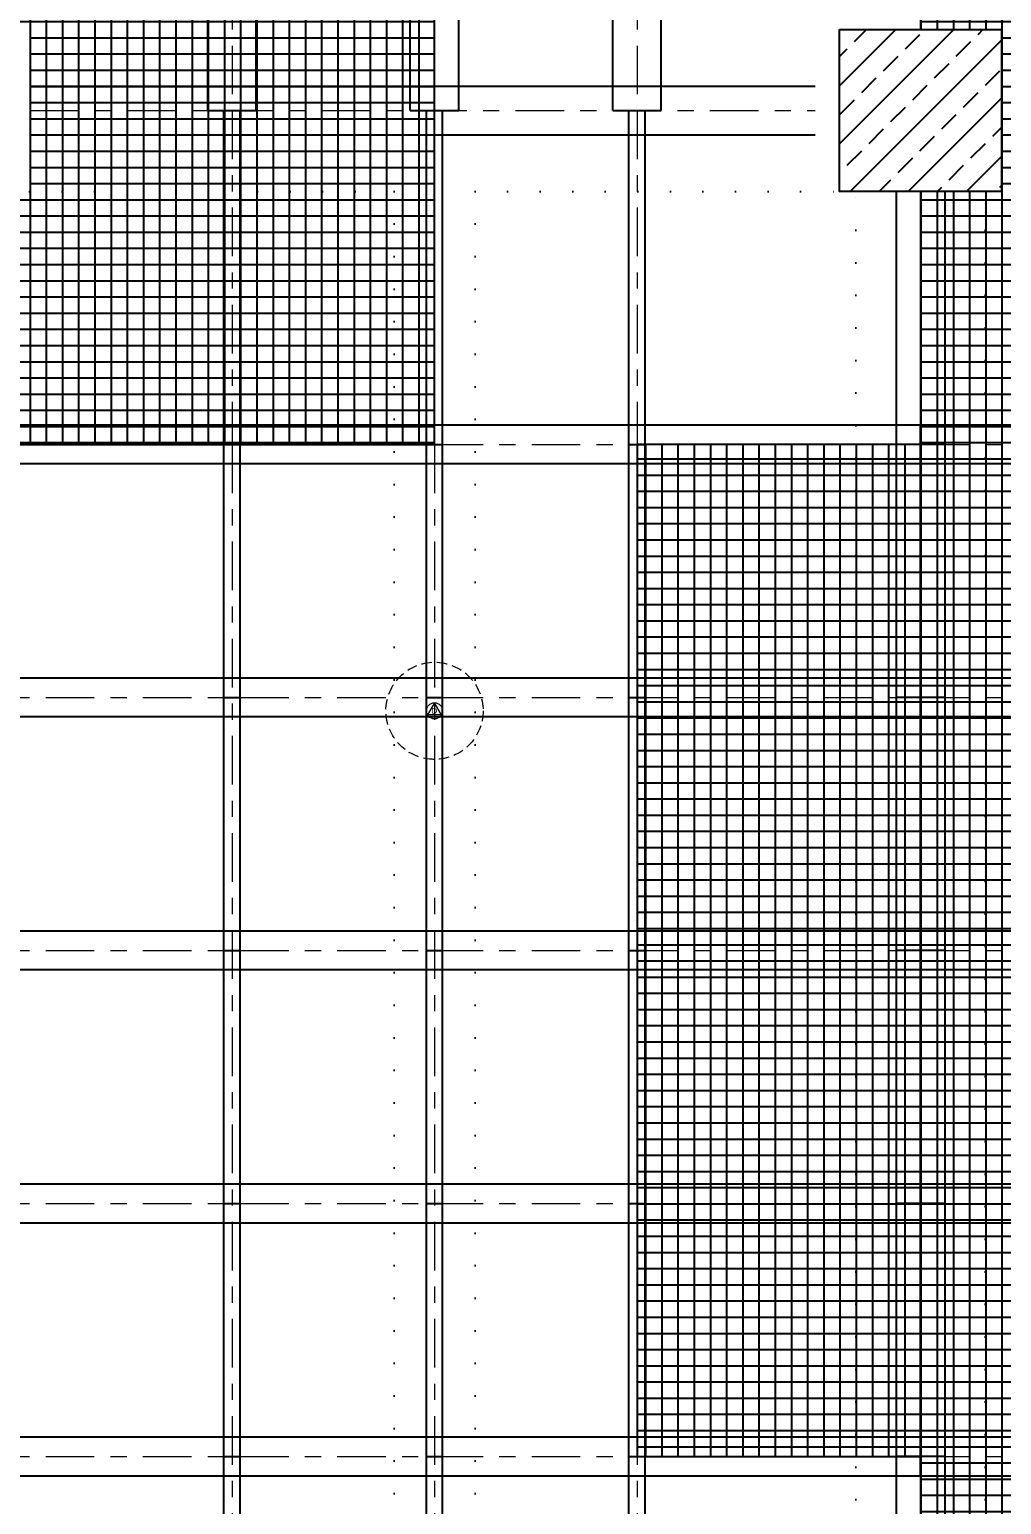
# Model space of a CAD drawing. Header units: centimetres. Extents: x 405564 to 502064, y 46284 to 60634.
# Drawn here: x 449550 to 450150, y 52622 to 53533 of the extents above; entities that cross this region are included whole.
import ezdxf
from ezdxf import colors
from ezdxf.entities.mleader import LeaderData, LeaderLine
from ezdxf.enums import TextEntityAlignment as Align
from ezdxf.math import Vec2, Vec3
from ezdxf.xclip import XClip

# ---------------------------------------------------------------- set-up
doc = ezdxf.new("R2010")
doc.units = ezdxf.units.CM
doc.header["$XCLIPFRAME"] = 0
for name, pattern in [('ACAD_ISO07W100', [3, 0, -3]), ('DOT', [0.25, 0, -0.25]), ('HIDDEN', [9.525, 6.35, -3.175]), ('XKITLINE03', [6, 3, -1, 1, -1])]:
    doc.linetypes.add(name, pattern=pattern)
doc.layers.get('0').update_dxf_attribs({"color": 8, "lineweight": 9})
for name, color, linetype, lineweight in [('0-KRCN-AYDINLATMA-130426', 8, 'Continuous', 9), ('0-KRCN-MİMARİ-220526', 8, 'Continuous', 9), ('OL_Ic', 8, 'Continuous', 9)]:
    doc.layers.add(name, color=color, linetype=linetype, lineweight=lineweight)
for name, color, linetype in [('AS_DOS_TERAS_UST', 8, 'ACAD_ISO07W100'), ('AS_DUV', 8, 'Continuous'), ('AS_PRFL_CELIK', 8, 'Continuous'), ('AS_PRFL_CELIK AKS', 8, 'Continuous'), ('AS_PRFL_CELIK KEDI YOLU', 8, 'Continuous'), ('AS_PRFL_CELIK PLATFORM IZGARA', 8, 'Continuous'), ('AS_PYZ_BINA', 8, 'Continuous'), ('AS_TA_BETONARME', 5, 'Continuous'), ('AS_TA_TARAMA', 8, 'Continuous')]:
    doc.layers.add(name, color=color, linetype=linetype)
doc.styles.add('2', font='arial.ttf', dxfattribs={"width": 0.9, "height": 200})
doc.styles.add('Normal_ITL', font='swissi.ttf')
pattern_1 = [(0, (-443149.746, -16832.563), (0, 10), []), (90, (-443149.746, -16832.563), (-10, 6e-16), [])]

# ---------------------------------------------------------------- blocks, each defined once
blk = doc.blocks.new('KD')
at = {"layer": '0-KRCN-AYDINLATMA-130426'}
for p, q in [((0, 5), (-4.33, -2.5)), ((4.33, -2.5), (0, 5)), ((4.33, -2.5), (-4.33, -2.5))]:
    blk.add_line(p, q, dxfattribs=at)
at = {"layer": '0-KRCN-AYDINLATMA-130426', "linetype": 'HIDDEN'}
blk.add_circle((0, 0), 30, dxfattribs=at)
at = {"layer": '0-KRCN-AYDINLATMA-130426'}
blk.add_circle((0, 0), 5, dxfattribs=at)
at = {"layer": '0-KRCN-AYDINLATMA-130426', "style": '2'}
blk.add_text('D', height=3.36, dxfattribs=at).set_placement((0, 0), align=Align.MIDDLE_CENTER)
blk = doc.blocks.new('G$C27E741DA')
at = {"layer": '0-KRCN-AYDINLATMA-130426'}
blk.add_blockref('KD', (11735.68, 5977.84), dxfattribs=at)
blk = doc.blocks.new('PLATFORM IZGARASI VE KEDI YOLU YERLESIMI')
at = {"layer": 'AS_PRFL_CELIK KEDI YOLU', "transparency": 33554687}
h = blk.add_hatch(dxfattribs=at)
h.set_pattern_fill('_USER', color=15, scale=10, double=1, pattern_type=0)
h.set_pattern_definition(pattern_1)
h.paths.add_polyline_path([(7550, -2400), (7500, -2400), (7500, -2300), (7550, -2300), (7550, -1900), (7975, -1900), (7975, -2175), (8100, -2175), (8100, -1900), (8100, -1800), (8100, -1250), (7975, -1250), (7975, -1800), (7125, -1800), (7125, -950), (7250, -950), (7250, -750), (7125, -750), (7125, -800), (6050, -800), (6050, -750), (5924.58, -750), (5924.58, -800), (3050, -800), (3050, -550), (2925, -550), (2925, -800), (1975, -800), (1975, -550), (1850, -550), (1850, -800), (1125, -800), (1125, -900), (1250, -900), (1250, -950), (1375, -950), (1375, -900), (6950, -900), (6950, -1250), (6775, -1250), (6775, -1400), (6950, -1400), (6950, -1700), (7000, -1700), (7000, -1800), (3900, -1800), (3900, -1700), (3950, -1700), (3950, -1550), (3775, -1550), (3775, -1800), (614.97, -1800), (614.97, -1900), (1190, -1900), (1190, -1940), (1290, -1940), (1290, -1900), (2450, -1900), (2450, -2175), (1725, -2175), (1725, -2700), (1550, -2700), (1550, -2850), (1850, -2850), (1850, -2275), (2575, -2275), (2575, -1900), (3350, -1900), (3350, -2300), (3400, -2300), (3400, -2400), (3350, -2400), (3350, -3300), (3400, -3300), (3400, -3400), (3350, -3400), (3350, -3556.25), (3525, -3556.25), (3525, -3000), (3650, -3000), (3650, -2850), (3525, -2850), (3525, -1900), (4850, -1900), (4850, -2350), (4725, -2350), (4725, -2545), (4850, -2545), (4850, -2850), (4975, -2850), (4975, -1900), (7375, -1900), (7375, -2350), (7000, -2350), (7000, -2400), (6950, -2400), (6950, -3000), (6775, -3000), (6775, -2850), (6650, -2850), (6650, -3000), (6650, -3150), (6950, -3150), (6950, -3300), (7000, -3300), (7000, -3400), (6950, -3400), (6950, -4337.5), (6525, -4337.5), (6525, -4493.75), (7125, -4493.75), (7125, -3712.5), (7250, -3712.5), (7250, -3556.25), (7125, -3556.25), (7125, -2550), (7375, -2550), (7375, -2700), (7975, -2700), (7975, -3000), (8100, -3000), (8100, -2550), (7550, -2550)])
at = {"layer": 'AS_PRFL_CELIK PLATFORM IZGARA', "transparency": 33554687}
h = blk.add_hatch(dxfattribs=at)
h.set_pattern_fill('_USER', color=256, scale=10, double=1, pattern_type=0)
h.set_pattern_definition(pattern_1)
h.paths.add_polyline_path([(6525, -4337.5), (6175, -4337.5), (6175, -3556.25), (6650, -3556.25), (6650, -3000), (6350, -3000), (6350, -2850), (6775, -2850), (6775, -3000), (6950, -3000), (6950, -2400), (6900, -2400), (6900, -2350), (6775, -2350), (6775, -2550), (4975, -2550), (4975, -2850), (4725, -2850), (4725, -2350), (4600, -2350), (4600, -2400), (4500, -2400), (4500, -2350), (4000, -2350), (4000, -2400), (3900, -2400), (3900, -2350), (3775, -2350), (3775, -2850), (3650, -2850), (3650, -3556.25), (4125, -3556.25), (4125, -4025), (3950, -4025), (3950, -4650), (4000, -4650), (4000, -4690), (4500, -4690), (4500, -4650), (4600, -4650), (4600, -4690), (4725, -4690), (4725, -4025), (5450, -4025), (5450, -4337.5), (4975, -4337.5), (4975, -4690), (5100, -4690), (5100, -4650), (5200, -4650), (5200, -4690), (5700, -4690), (5700, -4650), (5800, -4650), (5800, -4690), (6300, -4690), (6300, -4650), (6400, -4650), (6400, -4690), (6525, -4690)])
h.paths.add_polyline_path([(5925, -3150), (5925, -3400), (5450, -3400), (5450, -3350), (5200, -3350), (5200, -3400), (3900, -3400), (3900, -3300), (3950, -3300), (3950, -3150)], flags=16)
h.paths.add_polyline_path([(6300, -3300), (6400, -3300), (6400, -3400), (6300, -3400)], flags=16)
h = blk.add_hatch(dxfattribs=at)
h.set_pattern_fill('_USER', color=256, scale=10, double=1, pattern_type=0)
h.set_pattern_definition(pattern_1)
h.paths.add_polyline_path([(6950, -3556.25), (6775, -3556.25), (6775, -4181.25), (6950, -4181.25)])
at = {"layer": 'AS_PRFL_CELIK KEDI YOLU', "color": 4}
blk.add_lwpolyline([(7375, -2350), (7000, -2350), (7000, -2400), (6950, -2400), (6950, -3000), (6775, -3000), (6775, -2850), (6650, -2850), (6650, -3000), (6650, -3150), (6950, -3150), (6950, -3300), (7000, -3300), (7000, -3400), (6950, -3400), (6950, -4337.5), (6525, -4337.5), (6525, -4493.75), (7125, -4493.75)], dxfattribs=at)
at = {"layer": 'AS_PRFL_CELIK PLATFORM IZGARA'}
blk.add_lwpolyline([(5800, -4650), (5800, -4690), (6300, -4690), (6300, -4650), (6400, -4650), (6400, -4690), (6525, -4690), (6525, -4337.5), (6175, -4337.5), (6175, -3556.25), (6650, -3556.25), (6650, -3000)], dxfattribs=at)
blk.add_lwpolyline([(6775, -4181.25), (6950, -4181.25), (6950, -3556.25), (6775, -3556.25)], close=True, dxfattribs=at)
blk = doc.blocks.new('A$C48c69b65')
at = {"layer": 'AS_PRFL_CELIK'}
for p, q in [((6510, -3350), (6510, -2350)), ((6540, -3350), (6540, -2350)), ((6635, -3350), (6635, -2350)), ((6665, -3350), (6665, -2350)), ((6760, -3350), (6760, -2350)), ((6790, -3350), (6790, -2350)), ((6400, -3335), (6885, -3335)), ((6510, -3350), (6540, -3350)), ((6520, -3556.25), (6520, -3350)), ((6520, -3350), (6530, -3350)), ((6530, -3556.25), (6530, -3350)), ((6635, -3350), (6665, -3350)), ((6645, -3556.25), (6645, -3350)), ((6645, -3350), (6655, -3350)), ((6655, -3556.25), (6655, -3350)), ((6760, -3350), (6790, -3350)), ((6770, -3556.25), (6770, -3350)), ((6770, -3350), (6780, -3350)), ((6780, -3556.25), (6780, -3350)), ((6400, -3365), (6885, -3365)), ((6935, -3400), (6935, -4650)), ((6965, -3400), (6965, -4650)), ((7535, -3544.25), (950, -3544.25)), ((6950, -3568.25), (6950, -3544.25)), ((6520, -3556.25), (6530, -3556.25)), ((6520, -3556.25), (6530, -3556.25)), ((6520, -4493.75), (6520, -3556.25)), ((6530, -4493.75), (6530, -3556.25)), ((6645, -3556.25), (6655, -3556.25)), ((6645, -3556.25), (6655, -3556.25)), ((6645, -4493.75), (6645, -3556.25)), ((6655, -4493.75), (6655, -3556.25)), ((6770, -3556.25), (6780, -3556.25)), ((6770, -3556.25), (6780, -3556.25)), ((6770, -4493.75), (6770, -3556.25)), ((6780, -4493.75), (6780, -3556.25)), ((6965, -3556.25), (6935, -3556.25)), ((7535, -3568.25), (950, -3568.25)), ((7535, -3700.5), (950, -3700.5)), ((6950, -3724.5), (6950, -3700.5)), ((6520, -3712.5), (6530, -3712.5)), ((6645, -3712.5), (6655, -3712.5)), ((6770, -3712.5), (6780, -3712.5)), ((6965, -3712.5), (6935, -3712.5)), ((7535, -3724.5), (950, -3724.5)), ((7535, -3856.75), (950, -3856.75)), ((6950, -3880.75), (6950, -3856.75)), ((6520, -3868.75), (6530, -3868.75)), ((6645, -3868.75), (6655, -3868.75)), ((6770, -3868.75), (6780, -3868.75)), ((6965, -3868.75), (6935, -3868.75)), ((7535, -3880.75), (950, -3880.75)), ((7535, -4013), (950, -4013)), ((6950, -4037), (6950, -4013)), ((6520, -4025), (6530, -4025)), ((6645, -4025), (6655, -4025)), ((6770, -4025), (6780, -4025)), ((6965, -4025), (6935, -4025)), ((7535, -4037), (950, -4037)), ((7535, -4169.25), (950, -4169.25)), ((6950, -4193.25), (6950, -4169.25)), ((6520, -4181.25), (6530, -4181.25)), ((6645, -4181.25), (6655, -4181.25)), ((6770, -4181.25), (6780, -4181.25)), ((6965, -4181.25), (6935, -4181.25)), ((7535, -4193.25), (950, -4193.25))]:
    blk.add_line(p, q, dxfattribs=at)
at = {"layer": 'AS_PRFL_CELIK AKS', "linetype": 'XKITLINE03', "lineweight": 0, "ltscale": 10}
for p, q in [((6525, -2350), (6525, -3350)), ((6650, -2350), (6650, -3350)), ((6775, -2350), (6775, -3350)), ((6400, -3350), (6885, -3350)), ((6525, -3350), (6525, -3556.25)), ((6650, -3350), (6650, -3556.25)), ((6775, -3350), (6775, -3556.25)), ((6950, -4650), (6950, -3400)), ((50, -3556.25), (7535, -3556.25)), ((6525, -3556.25), (6525, -4493.75)), ((6650, -3556.25), (6650, -4493.75)), ((6775, -3556.25), (6775, -4493.75)), ((50, -3712.5), (7535, -3712.5)), ((50, -3868.75), (7535, -3868.75)), ((50, -4025), (7535, -4025)), ((50, -4181.25), (7535, -4181.25))]:
    blk.add_line(p, q, dxfattribs=at)
blk = doc.blocks.new('A$Ca63a641c')
at = {"layer": 'AS_PYZ_BINA'}
ml = blk.add_multileader_mtext('Standard', dxfattribs=at)
ml.set_content('EST boyalı panel çit ve panel çit kapı (AS 51.101)', color=256, style='Normal_ITL')
ml.set_leader_properties()
ml.build(insert=Vec2(0, 0))
ml.multileader.update_dxf_attribs({"dogleg_length": 0.379, "arrow_head_size": 17.04, "scale": 75})
ctx = ml.context
ctx.base_point, ctx.scale, ctx.char_height, ctx.arrow_head_size, ctx.landing_gap_size, ctx.plane_origin = Vec3(140.51, 464.3), 75, 20, 17.04, 14.2, Vec3(92.51, 620.11)
notes = []
notes.append((ctx, [(0, (1, 1, 0), (112.11, 464.3), (1, 0), 28.4, [(0, [(68.5, 410)], 0, [])])]))
ctx.mtext.insert, ctx.mtext.width, ctx.mtext.flow_direction = Vec3(154.71, 477.51), 604.5634, 5
for ctx, leaders in notes:
    for number, flags, end, landing, length, lines in leaders:
        leader = LeaderData()
        leader.index, (leader.has_last_leader_line, leader.has_dogleg_vector, leader.attachment_direction) = number, flags
        leader.last_leader_point, leader.dogleg_vector, leader.dogleg_length = Vec3(end), Vec3(landing), length
        for number, points, colour, breaks in lines:
            line = LeaderLine()
            line.index, line.vertices, line.color, line.breaks = number, Vec3.list(points), colors.encode_raw_color(colour), breaks
            leader.lines.append(line)
        ctx.leaders.append(leader)
blk = doc.blocks.new('A$C85dec720')
at = {"layer": 'OL_Ic'}
blk.add_blockref('A$Ca63a641c', (5315.08, 5344.25, 28.4), dxfattribs=at)
blk = doc.blocks.new('A$C6A10300A')
at = {"layer": 'AS_DUV'}
ref = blk.add_blockref('A$C85dec720', (28900.96, -17748.98), dxfattribs=dict(at, rotation=105.0255580063709))
XClip(ref).set_block_clipping_path([(6220.3367769278, 6783.7313721173), (4126.4071464743, -1017.0000000052), (7354.8298234051, -1883.5969356479), (9448.7594538586, 5917.1344364745)])
at = {"layer": 'AS_PRFL_CELIK'}
blk.add_blockref('PLATFORM IZGARASI VE KEDI YOLU YERLESIMI', (5085.68, -3801.45), dxfattribs=at)
at = {"layer": 'AS_TA_TARAMA'}
h = blk.add_hatch(dxfattribs=at)
h.set_pattern_fill('ANSI33', color=256, scale=4, angle=180)
h.set_pattern_definition([(225, (17560.68, -7819.299), (17.96051, -17.96051), []), (225, (17542.72, -7819.299), (17.96051, -17.96051), [12.7, -6.35])])
h.paths.add_polyline_path([(11985.68, -7101.45), (12085.68, -7101.45), (12085.68, -7201.45), (11985.68, -7201.45)], flags=17)
at = {"layer": 'AS_DOS_TERAS_UST', "linetype": 'DOT', "ltscale": 80}
for p, q in [((11485.68, -7201.45), (11710.68, -7201.45)), ((11710.68, -7201.45), (11710.68, -8471.45)), ((11760.68, -7201.45), (11985.68, -7201.45)), ((11760.68, -7201.45), (11760.68, -8471.45)), ((11995.68, -8451.45), (11995.68, -7201.45)), ((12075.68, -8451.45), (12075.68, -7201.45))]:
    blk.add_line(p, q, dxfattribs=at)
at = {"layer": 'AS_TA_BETONARME'}
blk.add_lwpolyline([(11985.68, -7101.45), (12085.68, -7101.45), (12085.68, -7201.45), (11985.68, -7201.45)], close=True, dxfattribs=at)
blk.add_blockref('A$C48c69b65', (5085.68, -3801.45))

msp = doc.modelspace()

# ---------------------------------------------------------------- block references
at = {"layer": '0-KRCN-AYDINLATMA-130426'}
msp.add_blockref('G$C27E741DA', (438064.07, 47134.02), dxfattribs=at)

# ---------------------------------------------------------------- next in the draw order: block references
at = {"layer": '0-KRCN-MİMARİ-220526'}
msp.add_blockref('A$C6A10300A', (438064.07, 60634.02), dxfattribs=at)

doc.saveas('drawing.dxf')
